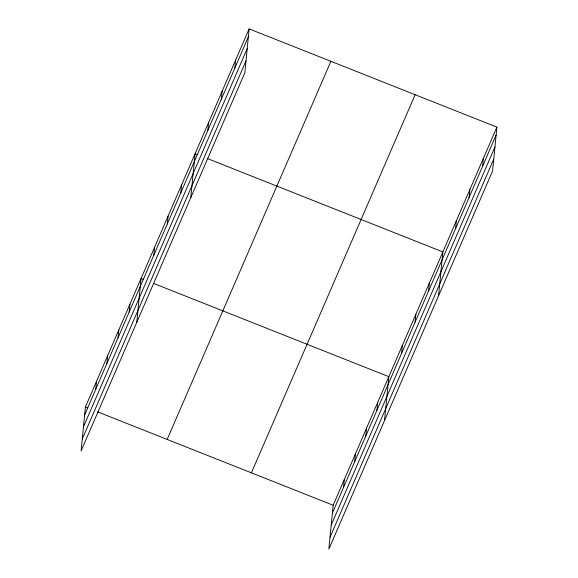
<?xml version="1.0" encoding="UTF-8"?>
<svg xmlns="http://www.w3.org/2000/svg" width="578" height="578" viewBox="0 0 578 578"><rect width="100%" height="100%" fill="white"/><g stroke="black" fill="none" stroke-linecap="round" stroke-linejoin="round"><path stroke-width="0.87" d="M249.14 28.9L85.407 407.013L81.108 450.869L244.841 72.749L249.14 28.9L496.892 127.131L492.593 170.987L328.86 549.1L333.159 505.251L496.892 127.131M95.76 389.218L96.54 381.307M106.894 363.504L107.674 355.593M118.028 337.79L118.808 329.879M129.161 312.084L129.942 304.165M136.776 322.307L141.075 278.459L143.554 279.441M153.806 255.173L154.579 247.261M167.317 223.982L168.09 216.064M180.82 192.785L181.6 184.873M190.805 197.531L195.104 153.676L197.582 154.658M207.834 130.397L208.615 122.485M221.345 99.199L222.118 91.288M234.856 68.009L235.629 60.098M343.52 487.449L344.293 479.538M354.654 461.735L355.427 453.824M365.787 436.029L366.56 428.11M376.921 410.315L377.694 402.404M384.529 420.538L388.835 376.69L153.459 283.365M401.565 353.411L402.339 345.492M415.069 322.213L415.849 314.302M428.58 291.016L429.353 283.104M438.565 295.763L442.864 251.914L207.495 158.589M455.594 228.628L456.374 220.717M469.105 197.438L469.878 189.519M482.608 166.24L483.389 158.329M84.626 414.932L248.359 36.811M83.463 426.788L247.196 48.675M82.271 439.005L246.004 60.892M167.165 439.432L330.898 61.319M251.401 472.833L415.134 94.72M332.386 513.163L496.119 135.05M331.223 525.019L494.956 146.906M330.024 537.244L493.757 159.123M85.407 407.013L87.885 407.996M97.79 411.926L333.159 505.251"/></g></svg>
